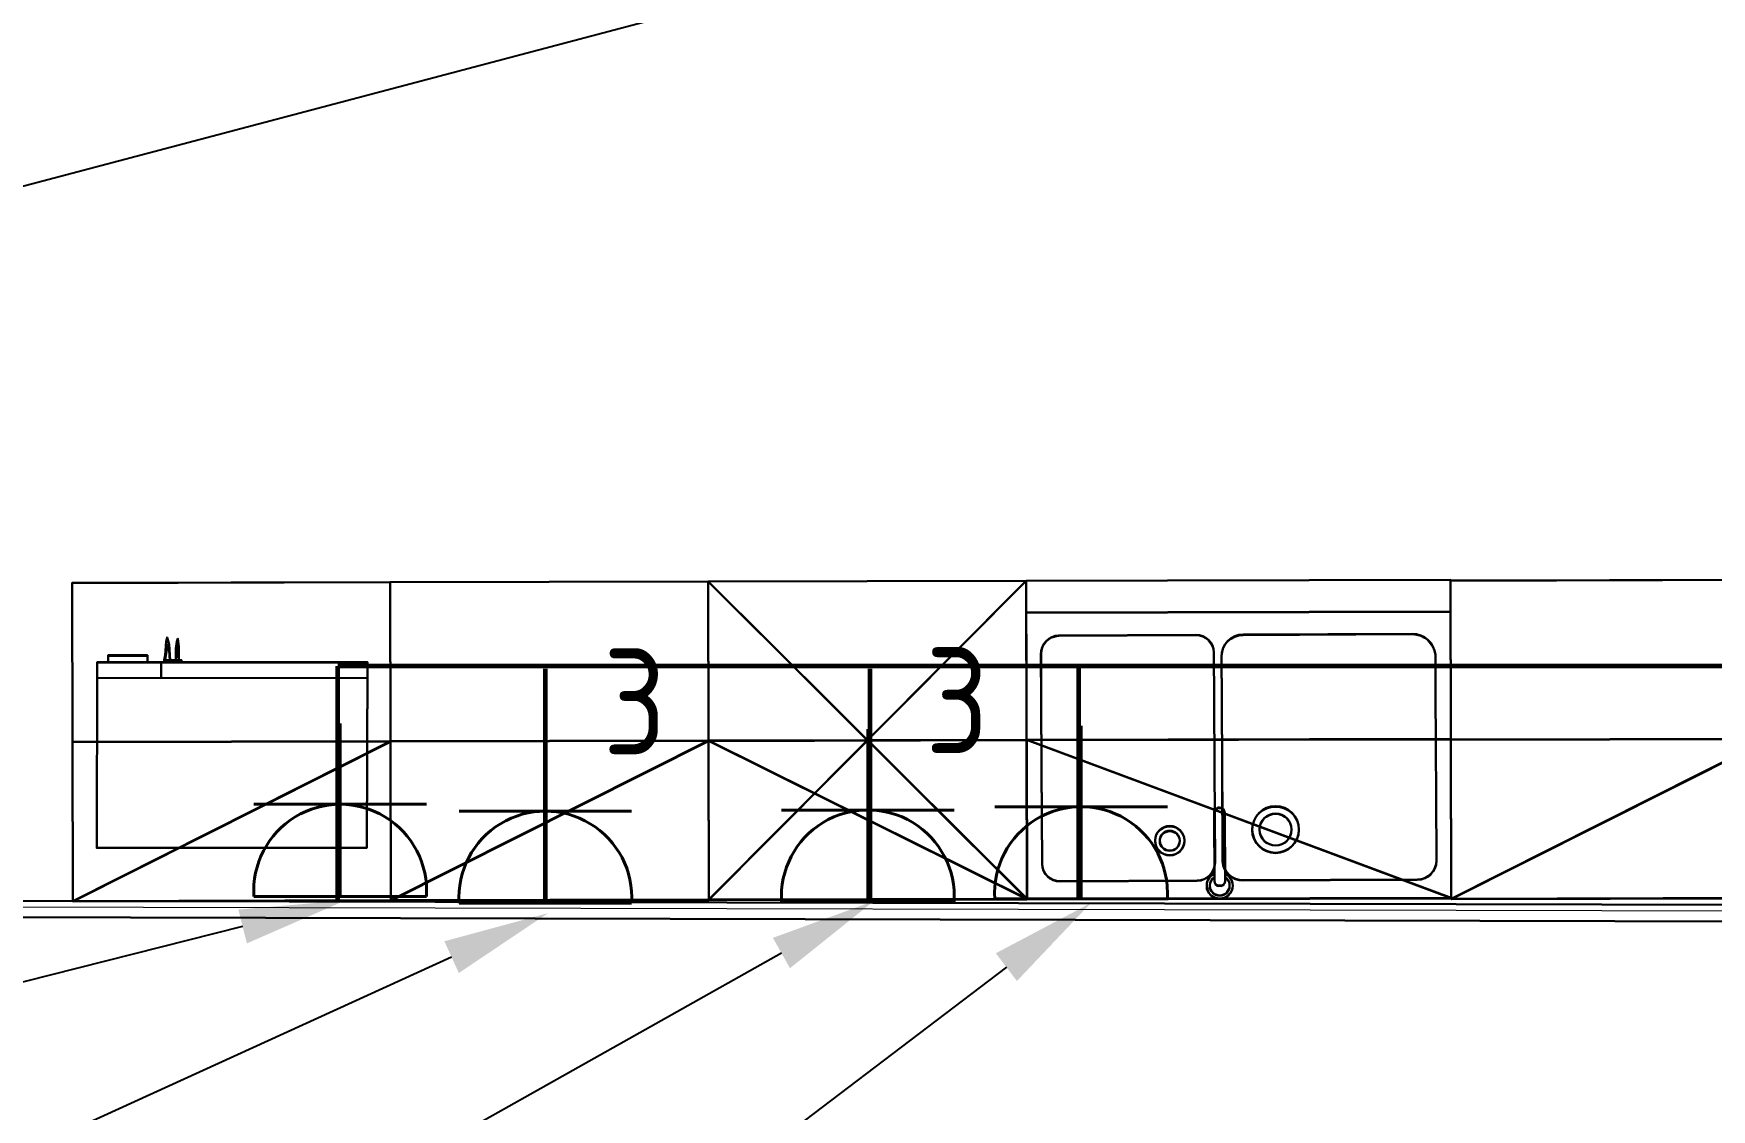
# Model space of a CAD drawing. Header units: millimetres. Extents: x -32 to 417638015, y -35 to 175284279.
# Drawn here: x 164116 to 167281, y 60198 to 62227 of the extents above; entities that cross this region are included whole.
import ezdxf
from ezdxf import colors
from ezdxf.entities.mleader import LeaderData, LeaderLine
from ezdxf.math import Vec2, Vec3

# ---------------------------------------------------------------- set-up
doc = ezdxf.new("R2010")
doc.units = ezdxf.units.MM
for name, color, linetype, lineweight in [('_ЭМ_гофра', 5, 'Continuous', 60), ('_ЭМ_ТХобщее_слой', 7, 'Continuous', 30), ('Стены несущие', 7, 'Continuous', 30), ('Стены отделка', 7, 'Continuous', 30), ('Стены штриховка', 7, 'Continuous', 9), ('ШТРИХОВКА', 252, 'Continuous', 15), ('ЭМ', 5, 'Continuous', 40), ('ЭОМ_Кабель Быт. розеток', 5, 'Continuous', 30)]:
    doc.layers.add(name, color=color, linetype=linetype, lineweight=lineweight)
doc.layers.add('_ЭМ_Надписи', color=7, linetype='Continuous')
doc.layers.add('ЭОМ_Лотки рабочие', color=5, linetype='Continuous')
doc.styles.add('ЭОМ', font='isocpeur.ttf', dxfattribs={"width": 0.85, "height": 250})

# ---------------------------------------------------------------- blocks, each defined once
blk = doc.blocks.new('ТХ 1 этаж.')
at = {"color": 252, "true_color": 0x939598}
for p, q in [((3107.7, 8058.9), (3709, 7460.3)), ((3109, 7458.9), (3707.7, 8060.3)), ((4507.8, 8002.1), (3707.8, 8000.3)), ((1909, 7456.2), (2508.4, 7757.6)), ((2509, 7457.6), (3108.4, 7758.9)), ((3709, 7460.3), (3108.4, 7758.9)), ((4509, 7462.1), (3708.4, 7760.3)), ((4509, 7460.7), (5108.4, 7762.1))]:
    blk.add_line(p, q, dxfattribs=at)
for points in [[(1909, 7456.2), (2509, 7457.6), (2507.7, 8057.6), (1907.7, 8056.2)], [(2509, 7457.6), (3109, 7458.9), (3107.7, 8058.9), (2507.7, 8057.6)], [(3109, 7458.9), (3709, 7460.3), (3707.7, 8060.3), (3107.7, 8058.9)], [(4509, 7462.1), (4507.7, 8062.1), (3707.7, 8060.3), (3709, 7460.3)], [(4509, 7460.7), (5109, 7462.1), (5107.7, 8062.1), (4507.7, 8060.7)], [(1909, 7456.2), (2509, 7457.6), (2508.4, 7757.6), (1908.4, 7756.2)], [(2509, 7457.6), (3109, 7458.9), (3108.4, 7758.9), (2508.4, 7757.6)], [(3709, 7460.3), (3109, 7458.9), (3108.4, 7758.9), (3708.4, 7760.3)], [(4509, 7462.1), (3709, 7460.3), (3708.4, 7760.3), (4508.4, 7762.1)], [(4509, 7460.7), (5109, 7462.1), (5108.4, 7762.1), (4508.4, 7760.7)]]:
    blk.add_lwpolyline(points, close=True, dxfattribs=at)
at = {"color": 252, "linetype": 'Continuous', "true_color": 0x939598}
for points in [[(2081.4, 7910.6), (2083.2, 7919.8), (2085.1, 7945.8), (2087, 7953.2), (2090.7, 7940.1), (2092.5, 7910.4), (2090.7, 7930.9), (2088.8, 7940.1), (2086.9, 7934.5), (2083.2, 7912.5)], [(2103.6, 7932.7), (2103.6, 7910.4), (2105.5, 7934.6), (2105.5, 7943.8), (2107.3, 7932.7), (2109.2, 7910.4), (2099.9, 7910.4), (2092.5, 7910.4), (2083.2, 7910.6), (2081.4, 7910.6), (2086.9, 7910.4), (2092.5, 7910.4), (2101.7, 7910.4), (2109.2, 7910.4), (2112.9, 7910.4), (2114.7, 7910.4), (2112.9, 7910.4), (2109.2, 7910.4), (2109.2, 7936.4), (2107.3, 7951.1), (2105.5, 7945.6)], [(2463.9, 7556.7), (1954.2, 7557.1), (1955.3, 7906.9), (2465, 7906.5)], [(2103.6, 7910.4), (2092.5, 7910.4)]]:
    blk.add_lwpolyline(points, close=True, dxfattribs=at)
for points in [[(3735.4, 7922.1, -0.406675), (3769, 7957.1), (4027.4, 7958.4, -0.413842), (4061.4, 7924.9), (4061.9, 7836.1), (4062.6, 7706.1), (4063.6, 7528.9, -0.413619), (4030, 7494.9), (3771.5, 7493.5, -0.414004), (3737.5, 7527.1), (3736.5, 7706.2), (3735.9, 7835.9), (3735.4, 7922.1)], [(4062.5, 7493.7), (4061.9, 7622.6, -0.414474), (4071.9, 7632.6, -0.413928), (4081.9, 7622.6), (4082.5, 7493.7)], [(4082.4, 7508.1, -0.295051), (4097, 7485.6, -0.412639), (4072.6, 7461.1, -0.412639), (4048, 7485.5, -0.289854), (4062.4, 7508.1)], [(4082.5, 7501.6, -0.258138), (4091.3, 7485.6, -0.413208), (4072.6, 7466.9, -0.413208), (4053.8, 7485.5, -0.25753), (4062.5, 7501.5)]]:
    blk.add_lwpolyline(points, format="xyb", dxfattribs=at)
blk.add_lwpolyline([(4480.4, 7706.6, -0.000114), (4481.4, 7533, -0.411199), (4445.3, 7496.6), (4116.8, 7495.4, -0.395719), (4078.1, 7531.5), (4077.1, 7705.9), (4076.4, 7835.9), (4076, 7917.8, -0.413967), (4117, 7958.9), (4435.6, 7960.2, -0.390418), (4479.2, 7920.6, -0.000242), (4479.6, 7836.6, -0.000152)], format="xyb", close=True, dxfattribs=at)
for points in [[(1975.7, 7907), (1975.7, 7919.8), (2049.9, 7919.8), (2049.8, 7906.9)], [(2075.8, 7877.3), (2075.8, 7906.7)], [(2465, 7876.8), (1955.3, 7877.3)], [(4074.5, 7485.5), (4070.5, 7485.5)]]:
    blk.add_lwpolyline(points, dxfattribs=at)
for centre, radius in [((4177.8, 7591.2), 44), ((3978.3, 7570.2), 27.6), ((4177.9, 7591.3), 30.1), ((3978.3, 7570.1), 18.8)]:
    blk.add_circle(centre, radius, dxfattribs=at)
for points in [[(4027.4, 7958.4), (4027.5, 7958.4), (4027.5, 7958.4), (4027.5, 7958.4)], [(4062.5, 7493.7), (4062.5, 7489.2), (4066.1, 7485.5), (4070.5, 7485.5)], [(4070.5, 7485.5), (4070.5, 7485.5), (4070.5, 7485.5), (4070.5, 7485.5)], [(4074.5, 7485.5), (4078.9, 7485.8), (4082.5, 7489.2), (4082.5, 7493.7)]]:
    blk.add_open_spline(points, degree=3, dxfattribs=at)
blk = doc.blocks.new('1 этаж')
at = {"layer": 'Стены несущие', "color": 8}
blk.add_line((177.353, 8968.21), (-5579.242, 8982.123), dxfattribs=at)
at = {"layer": 'Стены отделка', "color": 8, "lineweight": 9}
for p, q in [((-5559.365, 9002.075), (289.28, 8987.94)), ((276.158, 8999.971), (-5547.44, 9014.046))]:
    blk.add_line(p, q, dxfattribs=at)
at = {"layer": 'Стены штриховка', "color": 8}
blk.add_line((278.16, 8997.966), (-5549.427, 9012.051), dxfattribs=at)
at = {"layer": 'ЭОМ_Лотки рабочие'}
blk.add_blockref('ТХ 1 этаж.', (-6856.492, 1554.379), dxfattribs=at)
blk = doc.blocks.new('_ЭМ_ТХ2_1этаж')
at = {"color": 252, "true_color": 0x939598}
for p, q in [((114255.6, -61134.6), (114856.9, -61733.2)), ((114256.9, -61734.6), (114855.6, -61133.2)), ((115655.7, -61191.4), (114855.7, -61193.2)), ((115656.9, -61732.8), (116256.3, -61431.4)), ((113056.9, -61737.3), (113656.3, -61435.9)), ((113656.9, -61735.9), (114256.3, -61434.6)), ((114856.9, -61733.2), (114256.3, -61434.6)), ((115656.9, -61731.4), (114856.3, -61433.2))]:
    blk.add_line(p, q, dxfattribs=at)
for points in [[(113056.9, -61737.3), (113656.9, -61735.9), (113655.6, -61135.9), (113055.6, -61137.3)], [(113656.9, -61735.9), (114256.9, -61734.6), (114255.6, -61134.6), (113655.6, -61135.9)], [(114256.9, -61734.6), (114856.9, -61733.2), (114855.6, -61133.2), (114255.6, -61134.6)], [(115656.9, -61731.4), (115655.6, -61131.4), (114855.6, -61133.2), (114856.9, -61733.2)], [(115656.9, -61732.8), (116256.9, -61731.4), (116255.6, -61131.4), (115655.6, -61132.8)], [(115656.9, -61731.4), (114856.9, -61733.2), (114856.3, -61433.2), (115656.3, -61431.4)], [(115656.9, -61732.8), (116256.9, -61731.4), (116256.3, -61431.4), (115656.3, -61432.8)], [(113056.9, -61737.3), (113656.9, -61735.9), (113656.3, -61435.9), (113056.3, -61437.3)], [(113656.9, -61735.9), (114256.9, -61734.6), (114256.3, -61434.6), (113656.3, -61435.9)], [(114856.9, -61733.2), (114256.9, -61734.6), (114256.3, -61434.6), (114856.3, -61433.2)]]:
    blk.add_lwpolyline(points, close=True, dxfattribs=at)
at = {"color": 252, "linetype": 'Continuous', "true_color": 0x939598}
for points in [[(113229.2, -61282.9), (113231.1, -61273.7), (113233, -61247.7), (113234.8, -61240.3), (113238.6, -61253.4), (113240.4, -61283.1), (113238.5, -61262.6), (113236.7, -61253.5), (113234.8, -61259), (113231.1, -61281)], [(113251.5, -61260.8), (113251.5, -61283.1), (113253.4, -61258.9), (113253.4, -61249.7), (113255.2, -61260.8), (113257.1, -61283.1), (113247.8, -61283.1), (113240.4, -61283.1), (113231.1, -61282.9), (113229.2, -61282.9), (113234.8, -61283.1), (113240.4, -61283.1), (113249.6, -61283.1), (113257.1, -61283.1), (113260.8, -61283.1), (113262.6, -61283.1), (113260.8, -61283.1), (113257.1, -61283.1), (113257.1, -61257.1), (113255.2, -61242.4), (113253.4, -61247.9)], [(113611.8, -61636.8), (113102.1, -61636.4), (113103.2, -61286.6), (113612.9, -61287)], [(113251.5, -61283.1), (113240.4, -61283.1)]]:
    blk.add_lwpolyline(points, close=True, dxfattribs=at)
for points in [[(114883.3, -61271.4, -0.406675), (114916.9, -61236.4), (115175.3, -61235.1, -0.413842), (115209.3, -61268.6), (115209.8, -61357.4), (115210.5, -61487.4), (115211.5, -61664.6, -0.413619), (115177.8, -61698.6), (114919.4, -61700, -0.414004), (114885.4, -61666.4), (114884.4, -61487.3), (114883.7, -61357.6), (114883.3, -61271.4)], [(115210.4, -61699.9), (115209.8, -61570.9, -0.414474), (115219.8, -61560.9, -0.413928), (115229.8, -61570.9), (115230.4, -61699.8)], [(115230.3, -61685.4, -0.295051), (115244.9, -61707.9, -0.412639), (115220.5, -61732.4, -0.412639), (115195.9, -61708, -0.289854), (115210.3, -61685.4)], [(115230.4, -61691.9, -0.258138), (115239.1, -61707.9, -0.413208), (115220.5, -61726.6, -0.413208), (115201.7, -61708, -0.25753), (115210.4, -61692)]]:
    blk.add_lwpolyline(points, format="xyb", dxfattribs=at)
blk.add_lwpolyline([(115628.3, -61487, -0.000114), (115629.3, -61660.5, -0.411199), (115593.2, -61696.9), (115264.7, -61698.1, -0.395719), (115226, -61662), (115225, -61487.6), (115224.3, -61357.6), (115223.9, -61275.7, -0.413967), (115264.9, -61234.6), (115583.5, -61233.4, -0.390418), (115627.1, -61272.9, -0.000242), (115627.5, -61357, -0.000152)], format="xyb", close=True, dxfattribs=at)
for points in [[(113123.6, -61286.5), (113123.6, -61273.7), (113197.8, -61273.8), (113197.7, -61286.6)], [(113223.6, -61316.2), (113223.7, -61286.8)], [(113612.9, -61316.7), (113103.2, -61316.3)], [(115222.4, -61708), (115218.4, -61708)]]:
    blk.add_lwpolyline(points, dxfattribs=at)
for centre, radius in [((115325.7, -61602.3), 44), ((115325.8, -61602.3), 30.1), ((115126.2, -61623.3), 27.6), ((115126.2, -61623.4), 18.8)]:
    blk.add_circle(centre, radius, dxfattribs=at)
for points in [[(115175.3, -61235.1), (115175.4, -61235.1), (115175.4, -61235.1), (115175.4, -61235.1)], [(115210.4, -61699.9), (115210.4, -61704.3), (115214, -61708), (115218.4, -61708)], [(115218.4, -61708), (115218.4, -61708), (115218.4, -61708), (115218.4, -61708)], [(115222.4, -61708), (115226.8, -61707.7), (115230.4, -61704.3), (115230.4, -61699.8)]]:
    blk.add_open_spline(points, degree=3, dxfattribs=at)
blk = doc.blocks.new('3м блок розеток')
at = {"layer": 'ЭМ', "color": 5}
for p, q in [((0, 0), (0, 326)), ((-162.7, 173.5), (162.7, 173.5)), ((-162.7, 0), (162.7, 0))]:
    blk.add_line(p, q, dxfattribs=at)
blk.add_arc((0, 10.5), 163.1, 356.3196, 183.6804, dxfattribs=at)
at = {"layer": 'ЭОМ_Кабель Быт. розеток', "color": 7, "insert": (108.5, 480.2), "char_height": 200, "attachment_point": 1, "style": 'ЭОМ'}
blk.add_mtext_dynamic_manual_height_columns('3', width=91.256, gutter_width=1250, heights=[0], dxfattribs=at)
blk = doc.blocks.new('1м розетка IP20')
at = {"layer": 'ЭМ', "color": 5}
for p, q in [((-10.5, 162.7), (-10.5, -162.7)), ((163.1, 162.7), (163.1, -162.7)), ((-10.5, 0), (315.5, 0))]:
    blk.add_line(p, q, dxfattribs=at)
blk.add_arc((0, 0), 163.1, 266.3196, 93.6804, dxfattribs=at)

msp = doc.modelspace()

# ---------------------------------------------------------------- linework, layer by layer
at = {"layer": '_ЭМ_гофра', "linetype": 'ByBlock'}
for points in [[(166520.6, 71537.4), (169044.5, 71537.4), (169044.5, 61033.9), (164690, 61033.9)], [(164690, 60592), (164690, 61033.9)], [(165081.5, 60586.8), (165081.5, 61028.6)], [(165694.2, 60587.3), (165694.2, 61029.1)], [(166087.7, 60595.2), (166087.7, 61037)]]:
    msp.add_lwpolyline(points, dxfattribs=at)

# ---------------------------------------------------------------- block references
at = {"layer": '_ЭМ_ТХобщее_слой', "lineweight": 50}
msp.add_blockref('_ЭМ_ТХ2_1этаж', (51133.1, 122328.2), dxfattribs=at)
at = {"layer": 'ШТРИХОВКА'}
msp.add_blockref('1 этаж', (169137.4, 51579.3), dxfattribs=at)
at = {"layer": 'ЭМ', "rotation": 89.99999999999999}
for p in [(164694.4, 60610.2), (166092, 60605.7)]:
    msp.add_blockref('1м розетка IP20', p, dxfattribs=at)
at = {"layer": 'ЭОМ_Кабель Быт. розеток'}
for p in [(165081.5, 60586.8), (165689.8, 60589.1)]:
    msp.add_blockref('3м блок розеток', p, dxfattribs=at)

# ---------------------------------------------------------------- leaders
at = {"layer": '_ЭМ_Надписи', "color": 7, "ltscale": 5}
ml = msp.add_multileader_mtext('Standard', dxfattribs=at)
ml.set_content('{\\fGOST Common|b0|i0|c204|p34;\\W0.9;\\C256;1ЩРС-1\\fISOCPEUR|b0|i0|c204|p34;\\W0.85; Гр.8 \\P\\fGOST Common|b0|i0|c204|p34;\\W0.9;Духовой шкаф, \\Pиз пола \\fGOST Common|b0|i0|c0|p34;L=1\\fGOST Common|b0|i0|c204|p34;м}', color=1, style='ЭОМ')
ml.set_leader_properties()
ml.build(insert=Vec2(0, 0))
ml.multileader.update_dxf_attribs({"text_left_attachment_type": 6, "text_right_attachment_type": 6, "dogleg_length": 0, "arrow_head_size": 200})
ctx = ml.context
ctx.base_point, ctx.char_height, ctx.arrow_head_size, ctx.landing_gap_size, ctx.plane_origin = Vec3(152882.8, 62293.5, -64.3), 250, 200, 0, Vec3(134023.4, 71796.4, -64.3)
ctx.left_attachment, ctx.right_attachment, ctx.text_align_type = 6, 6, 2
notes = []
notes.append((ctx, [(1, (1, 1, 0), (154883.6, 62293.5, -64.3), (-1, 0), 0, [(0, [(166987, 62972.1, -64.3)], 0, [])])]))
ctx.mtext.insert, ctx.mtext.width, ctx.mtext.defined_height, ctx.mtext.alignment, ctx.mtext.flow_direction = Vec3(154883.6, 62593.5, -64.3), 3590.767, 2085.2, 3, 5
ml = msp.add_multileader_mtext('Standard', dxfattribs=at)
ml.set_content('{\\fGOST Common|b0|i0|c204|p34;\\W0.9;\\C256;1ЩРС-1\\fISOCPEUR|b0|i0|c204|p34;\\W0.85; Гр.6\\P\\fGOST Common|b0|i0|c204|p34;\\W0.9;Варочная панель \\Pиз пола \\fGOST Common|b0|i0|c0|p34;L=1\\fGOST Common|b0|i0|c204|p34;м}', color=1, style='ЭОМ')
ml.set_leader_properties()
ml.build(insert=Vec2(0, 0))
ml.multileader.update_dxf_attribs({"text_left_attachment_type": 6, "text_right_attachment_type": 6, "dogleg_length": 0, "arrow_head_size": 200})
ctx = ml.context
ctx.base_point, ctx.char_height, ctx.arrow_head_size, ctx.landing_gap_size, ctx.plane_origin = Vec3(152863.4, 60891.1, -64.3), 250, 200, 0, Vec3(134680.7, 70244.3, -64.3)
ctx.left_attachment, ctx.right_attachment = 6, 6
notes.append((ctx, [(1, (1, 1, 0), (155190.4, 60891.1, -64.3), (-1, 0), 0, [(0, [(167152.3, 62977.1, -64.3)], 0, [])])]))
ctx.mtext.insert, ctx.mtext.width, ctx.mtext.defined_height, ctx.mtext.flow_direction = Vec3(152863.4, 61191.1, -64.3), 2956.488, 2837.3, 5
ml = msp.add_multileader_mtext('Standard', dxfattribs=at)
ml.set_content('{\\fGOST Common|b0|i0|c204|p34;\\W0.9;\\C256;1ЩРС-1\\fISOCPEUR|b0|i0|c204|p34;\\W0.85; Гр.18\\P\\fGOST Common|b0|i0|c204|p34;\\W0.9;Вытяжка, \\Pна потолке \\fGOST Common|b0|i0|c0|p34;L=1\\fGOST Common|b0|i0|c204|p34;м}', color=1, style='ЭОМ')
ml.set_leader_properties()
ml.build(insert=Vec2(0, 0))
ml.multileader.update_dxf_attribs({"text_left_attachment_type": 6, "text_right_attachment_type": 6, "dogleg_length": 0, "arrow_head_size": 200})
ctx = ml.context
ctx.base_point, ctx.char_height, ctx.arrow_head_size, ctx.landing_gap_size, ctx.plane_origin = Vec3(152863.4, 59552), 250, 200, 0, Vec3(131275.6, 74025.3)
ctx.left_attachment, ctx.right_attachment = 6, 6
notes.append((ctx, [(1, (1, 1, 0), (155065, 59552), (-1, 0), 0, [(0, [(166951.2, 62693.1)], 0, [])])]))
ctx.mtext.insert, ctx.mtext.width, ctx.mtext.defined_height, ctx.mtext.flow_direction = Vec3(152863.4, 59852), 2255.306, 1745.9, 5
ml = msp.add_multileader_mtext('Standard', dxfattribs=at)
ml.set_content('{\\fGOST Common|b0|i0|c204|p34;\\W0.9;\\C256;1ЩРС-1\\fISOCPEUR|b0|i0|c204|p34;\\W0.85; Гр.12\\P\\fGOST Common|b0|i0|c204|p34;\\W0.9;Посудомоечная машина\\P\\fGOST Common|b0|i0|c0|p34;h=0.\\fGOST Common|b0|i0|c204|p34;2м}', color=1, style='ЭОМ')
ml.set_leader_properties()
ml.build(insert=Vec2(0, 0))
ml.multileader.update_dxf_attribs({"text_left_attachment_type": 6, "text_right_attachment_type": 6, "dogleg_length": 0, "arrow_head_size": 200})
ctx = ml.context
ctx.base_point, ctx.char_height, ctx.arrow_head_size, ctx.landing_gap_size, ctx.plane_origin = Vec3(152863.4, 52950), 250, 200, 0, Vec3(131129.6, 70260.7)
ctx.left_attachment, ctx.right_attachment = 6, 6
notes.append((ctx, [(1, (1, 1, 0), (156045.4, 52950), (-1, 0), 0, [(0, [(166110.4, 60587.2)], 0, [])])]))
ctx.mtext.insert, ctx.mtext.width, ctx.mtext.defined_height, ctx.mtext.flow_direction = Vec3(152863.4, 53250), 4018.345, 1537.5, 5
ml = msp.add_multileader_mtext('Standard', dxfattribs=at)
ml.set_content('{\\fGOST Common|b0|i0|c204|p34;\\W0.9;\\C256;1ЩРС-1\\fISOCPEUR|b0|i0|c204|p34;\\W0.85; Гр.17\\P\\fGOST Common|b0|i0|c204|p34;\\W0.9;Холодильник бытовой\\P\\fGOST Common|b0|i0|c0|p34;h=\\fGOST Common|b0|i0|c204|p34;1\\fGOST Common|b0|i0|c0|p34;.\\fGOST Common|b0|i0|c204|p34;1м}', color=1, style='ЭОМ')
ml.set_leader_properties()
ml.build(insert=Vec2(0, 0))
ml.multileader.update_dxf_attribs({"text_left_attachment_type": 6, "text_right_attachment_type": 6, "dogleg_length": 0, "arrow_head_size": 200})
ctx = ml.context
ctx.base_point, ctx.char_height, ctx.arrow_head_size, ctx.landing_gap_size, ctx.plane_origin = Vec3(152863.4, 51451.4), 250, 200, 0, Vec3(133928.7, 68541.7)
ctx.left_attachment, ctx.right_attachment = 6, 6
notes.append((ctx, [(1, (1, 1, 0), (155842.9, 51451.4), (-1, 0), 0, [(0, [(168715.1, 60589.9)], 0, [])])]))
ctx.mtext.insert, ctx.mtext.width, ctx.mtext.defined_height, ctx.mtext.flow_direction = Vec3(152863.4, 51751.4), 4018.345, 1537.5, 5
ml = msp.add_multileader_mtext('Standard', dxfattribs=at)
ml.set_content('{\\fGOST Common|b0|i0|c204|p34;\\W0.9;\\C256;1ЩРС-1\\fISOCPEUR|b0|i0|c204|p34;\\W0.85; Гр.11 \\P\\fGOST Common|b0|i0|c204|p34;\\W0.9;Посудомоечная \\Pмашина\\P\\fGOST Common|b0|i0|c0|p34;h=0.\\fGOST Common|b0|i0|c204|p34;2м}', color=1, style='ЭОМ')
ml.set_leader_properties()
ml.build(insert=Vec2(0, 0))
ml.multileader.update_dxf_attribs({"text_left_attachment_type": 6, "text_right_attachment_type": 6, "dogleg_length": 0, "arrow_head_size": 200})
ctx = ml.context
ctx.base_point, ctx.char_height, ctx.arrow_head_size, ctx.landing_gap_size, ctx.plane_origin = Vec3(152863.4, 58111.3), 250, 200, 0, Vec3(131395.9, 71982.2)
ctx.left_attachment, ctx.right_attachment = 6, 6
notes.append((ctx, [(1, (1, 1, 0), (154910.9, 58111.3), (-1, 0), 0, [(0, [(164704.3, 60592.1)], 0, [])])]))
ctx.mtext.insert, ctx.mtext.width, ctx.mtext.defined_height, ctx.mtext.flow_direction = Vec3(152863.4, 58411.3), 2255.764, 1537.5, 5
ml = msp.add_multileader_mtext('Standard', dxfattribs=at)
ml.set_content('{\\fGOST Common|b0|i0|c204|p34;\\W0.9;\\C256;1ЩРС-1\\fISOCPEUR|b0|i0|c204|p34;\\W0.85; Гр.14\\P\\fGOST Common|b0|i0|c204|p34;\\W0.9;Резерв\\P\\fGOST Common|b0|i0|c0|p34;h=\\fGOST Common|b0|i0|c204|p34;1.1м}', color=1, style='ЭОМ')
ml.set_leader_properties()
ml.build(insert=Vec2(0, 0))
ml.multileader.update_dxf_attribs({"text_left_attachment_type": 6, "text_right_attachment_type": 6, "dogleg_length": 0, "arrow_head_size": 200})
ctx = ml.context
ctx.base_point, ctx.char_height, ctx.arrow_head_size, ctx.landing_gap_size, ctx.plane_origin = Vec3(152863.4, 54323.8), 250, 200, 0, Vec3(130734.3, 68166.8)
ctx.left_attachment, ctx.right_attachment = 6, 6
notes.append((ctx, [(1, (1, 1, 0), (154552.1, 54323.8), (-1, 0), 0, [(0, [(165701.1, 60590.9)], 0, [])])]))
ctx.mtext.insert, ctx.mtext.width, ctx.mtext.defined_height, ctx.mtext.flow_direction = Vec3(152863.4, 54623.8), 1866.123, 1537.5, 5
ml = msp.add_multileader_mtext('Standard', dxfattribs=at)
ml.set_content('{\\fGOST Common|b0|i0|c204|p34;\\W0.9;\\C256;1ЩРС-1\\fISOCPEUR|b0|i0|c204|p34;\\W0.85; Гр.13 \\P\\fGOST Common|b0|i0|c204|p34;\\W0.9;Печь Микроволновая, Резерв\\P\\fGOST Common|b0|i0|c0|p34;h=\\fGOST Common|b0|i0|c204|p34;1.1м}', color=1, style='ЭОМ')
ml.set_leader_properties()
ml.build(insert=Vec2(0, 0))
ml.multileader.update_dxf_attribs({"text_left_attachment_type": 6, "text_right_attachment_type": 6, "dogleg_length": 0, "arrow_head_size": 200})
ctx = ml.context
ctx.base_point, ctx.char_height, ctx.arrow_head_size, ctx.landing_gap_size, ctx.plane_origin = Vec3(152863.4, 56309.6), 250, 200, 0, Vec3(130966.9, 70130.2)
ctx.left_attachment, ctx.right_attachment = 6, 6
notes.append((ctx, [(1, (1, 1, 0), (155741.7, 56309.6), (-1, 0), 0, [(0, [(165086.6, 60568.1)], 0, [])])]))
ctx.mtext.insert, ctx.mtext.width, ctx.mtext.defined_height, ctx.mtext.flow_direction = Vec3(152863.4, 56609.6), 3056.463, 1537.5, 5
for ctx, leaders in notes:
    for number, flags, end, landing, length, lines in leaders:
        leader = LeaderData()
        leader.index, (leader.has_last_leader_line, leader.has_dogleg_vector, leader.attachment_direction) = number, flags
        leader.last_leader_point, leader.dogleg_vector, leader.dogleg_length = Vec3(end), Vec3(landing), length
        for number, points, colour, breaks in lines:
            line = LeaderLine()
            line.index, line.vertices, line.color, line.breaks = number, Vec3.list(points), colors.encode_raw_color(colour), breaks
            leader.lines.append(line)
        ctx.leaders.append(leader)

doc.saveas('drawing.dxf')
